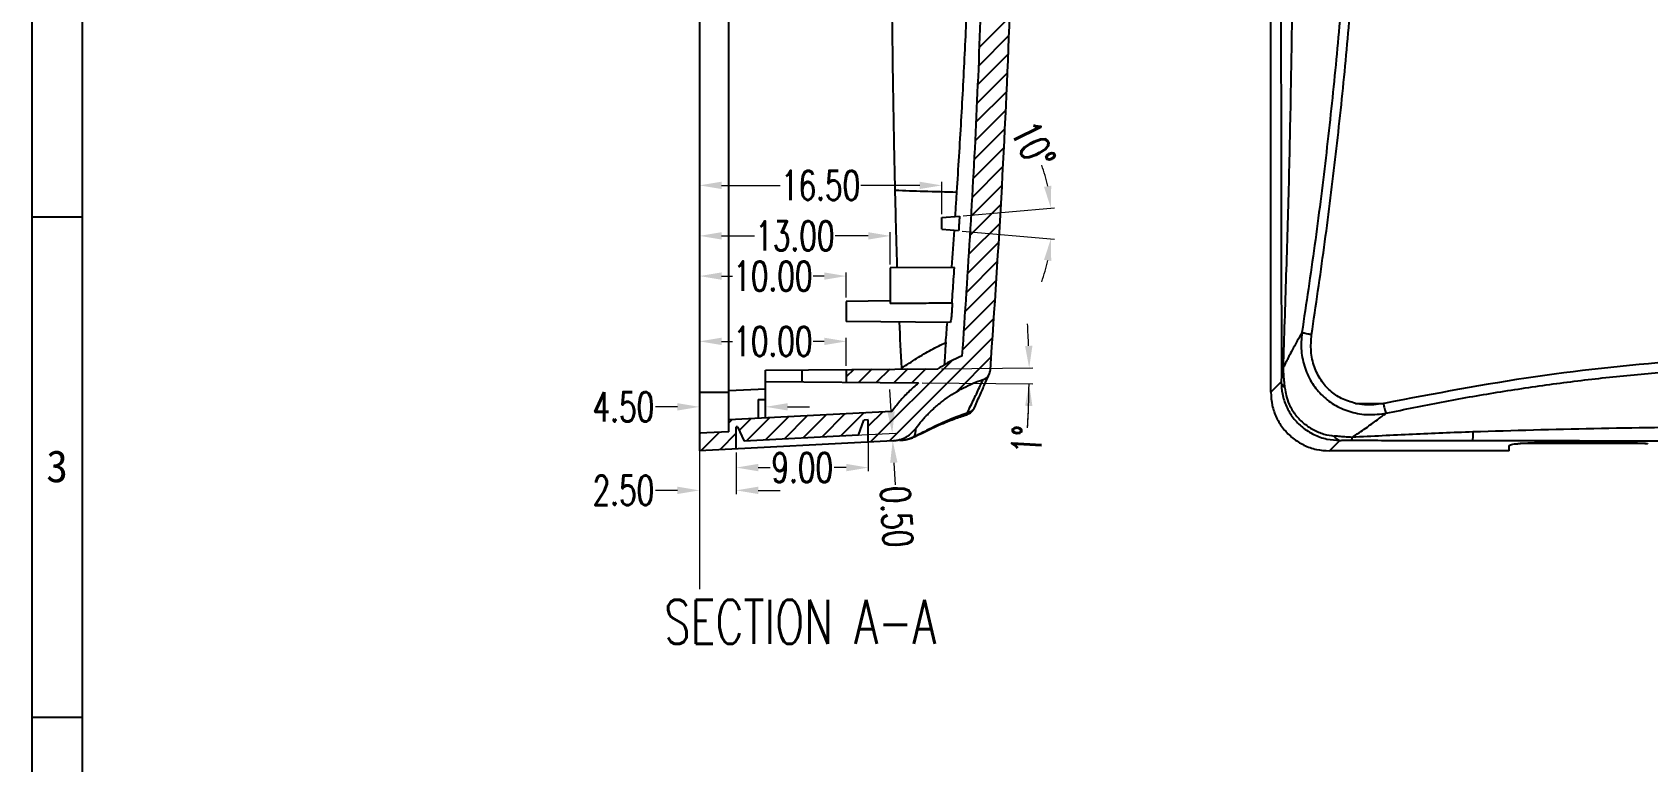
# Model space of a CAD drawing. Header units: millimetres. Extents: x 52832 to 53470, y -6025 to -5739.
# Drawn here: x 53270.5 to 53380.5, y -5953.4 to -5903.7 of the extents above; entities that cross this region are included whole.
import ezdxf
from ezdxf.enums import TextEntityAlignment as Align

# ---------------------------------------------------------------- set-up
doc = ezdxf.new("R2010")
doc.units = ezdxf.units.MM
doc.linetypes.add('CENTER', pattern=[0.6, 0.375, -0.075, 0.075, -0.075])
doc.layers.get('0').update_dxf_attribs({"linetype": 'CONTINUOUS'})
doc.layers.get('Defpoints').update_dxf_attribs({"linetype": 'CONTINUOUS'})
for name, color, linetype, lineweight in [('dim', 82, 'CONTINUOUS', 9), ('hatch', 4, 'CONTINUOUS', 9), ('part', 7, 'CONTINUOUS', 20)]:
    doc.layers.add(name, color=color, linetype=linetype, lineweight=lineweight)
doc.styles.get("Standard").update_dxf_attribs({"font": 'romans.shx', "width": 0.7})
doc.styles.add('宋体', font='SimSun.ttf', dxfattribs={"width": 0.7})
doc.dimstyles.new('03', dxfattribs={"dimscale": 0.5, "dimtxt": 4, "dimasz": 3, "dimexe": 0.5, "dimexo": 0.5, "dimgap": 0.09, "dimtad": 0, "dimzin": 0, "dimdsep": 46, "dimtxsty": 'Standard', "dimcen": 0, "dimclrd": 256, "dimclre": 256, "dimclrt": 6, "dimazin": 2, "dimtp": 0.01, "dimtm": 0.01, "dimtfac": 1, "dimtofl": 0, "dimtmove": 0, "dimatfit": 0, "dimfxl": 0, "dimtolj": 1, "dimtzin": 0, "dimlwd": -1, "dimlwe": -1, "dimarcsym": 0})

# ---------------------------------------------------------------- blocks, each defined once
blk = doc.blocks.new('*D1177')
at = {"layer": 'Defpoints', "color": 0}
for p in [(53315.94, -5914.16), (53315.94, -5914.16), (53332.44, -5916.36)]:
    blk.add_point(p, dxfattribs=at)
at = {"layer": 'dim'}
for p, q in [((53317.44, -5914.16), (53321.44, -5914.16)), ((53330.94, -5914.16), (53326.93, -5914.16)), ((53332.44, -5916.11), (53332.44, -5913.91))]:
    blk.add_line(p, q, dxfattribs=at)
for points in [[(53317.44, -5913.91), (53317.44, -5914.41), (53315.94, -5914.16)], [(53330.94, -5913.91), (53330.94, -5914.41), (53332.44, -5914.16)]]:
    blk.add_solid(points, dxfattribs=at)
at = {"layer": 'dim', "color": 6, "insert": (53324.19, -5914.16), "char_height": 2, "attachment_point": 5}
blk.add_mtext('\\A1;16.50', dxfattribs=at)
blk = doc.blocks.new('*D1178')
at = {"layer": 'Defpoints', "color": 0}
for p in [(53315.94, -5917.6), (53315.94, -5917.6), (53328.94, -5919.79)]:
    blk.add_point(p, dxfattribs=at)
at = {"layer": 'dim'}
for p, q in [((53317.44, -5917.6), (53319.69, -5917.6)), ((53327.44, -5917.6), (53325.18, -5917.6)), ((53328.94, -5919.54), (53328.94, -5917.35))]:
    blk.add_line(p, q, dxfattribs=at)
for points in [[(53317.44, -5917.35), (53317.44, -5917.85), (53315.94, -5917.6)], [(53327.44, -5917.35), (53327.44, -5917.85), (53328.94, -5917.6)]]:
    blk.add_solid(points, dxfattribs=at)
at = {"layer": 'dim', "color": 6, "insert": (53322.44, -5917.6), "char_height": 2, "attachment_point": 5}
blk.add_mtext('\\A1;13.00', dxfattribs=at)
blk = doc.blocks.new('*D1179')
at = {"layer": 'Defpoints', "color": 0}
for p in [(53315.94, -5920.34), (53315.94, -5920.34), (53325.94, -5922.06)]:
    blk.add_point(p, dxfattribs=at)
at = {"layer": 'dim'}
for p, q in [((53317.44, -5920.34), (53318.19, -5920.34)), ((53324.44, -5920.34), (53323.68, -5920.34)), ((53325.94, -5921.81), (53325.94, -5920.09))]:
    blk.add_line(p, q, dxfattribs=at)
for points in [[(53317.44, -5920.09), (53317.44, -5920.59), (53315.94, -5920.34)], [(53324.44, -5920.09), (53324.44, -5920.59), (53325.94, -5920.34)]]:
    blk.add_solid(points, dxfattribs=at)
at = {"layer": 'dim', "color": 6, "insert": (53320.94, -5920.34), "char_height": 2, "attachment_point": 5}
blk.add_mtext('\\A1;10.00', dxfattribs=at)
blk = doc.blocks.new('*D1180')
at = {"layer": 'Defpoints', "color": 0}
for p in [(53315.94, -5924.79), (53315.94, -5924.79), (53325.94, -5926.7)]:
    blk.add_point(p, dxfattribs=at)
at = {"layer": 'dim'}
for p, q in [((53317.44, -5924.79), (53318.19, -5924.79)), ((53324.44, -5924.79), (53323.68, -5924.79)), ((53325.94, -5926.45), (53325.94, -5924.54))]:
    blk.add_line(p, q, dxfattribs=at)
for points in [[(53317.44, -5924.54), (53317.44, -5925.04), (53315.94, -5924.79)], [(53324.44, -5924.54), (53324.44, -5925.04), (53325.94, -5924.79)]]:
    blk.add_solid(points, dxfattribs=at)
at = {"layer": 'dim', "color": 6, "insert": (53320.94, -5924.79), "char_height": 2, "attachment_point": 5}
blk.add_mtext('\\A1;10.00', dxfattribs=at)
blk = doc.blocks.new('*D1181')
at = {"layer": 'Defpoints', "color": 0}
for p in [(53315.94, -5929.25), (53315.94, -5929.25), (53320.44, -5929.25)]:
    blk.add_point(p, dxfattribs=at)
at = {"layer": 'dim'}
for p, q in [((53314.44, -5929.25), (53312.94, -5929.25)), ((53321.94, -5929.25), (53323.44, -5929.25))]:
    blk.add_line(p, q, dxfattribs=at)
for points in [[(53314.44, -5929), (53314.44, -5929.5), (53315.94, -5929.25)], [(53321.94, -5929), (53321.94, -5929.5), (53320.44, -5929.25)]]:
    blk.add_solid(points, dxfattribs=at)
at = {"layer": 'dim', "color": 6, "insert": (53310.76, -5929.25), "char_height": 2, "attachment_point": 5}
blk.add_mtext('\\A1;4.50', dxfattribs=at)
blk = doc.blocks.new('*D1182')
at = {"layer": 'Defpoints', "color": 0}
for p in [(53327.44, -5931.34), (53318.44, -5932.12), (53327.44, -5933.39)]:
    blk.add_point(p, dxfattribs=at)
at = {"layer": 'dim'}
for p, q in [((53318.44, -5932.37), (53318.44, -5933.64)), ((53327.44, -5931.59), (53327.44, -5933.64)), ((53319.94, -5933.39), (53320.76, -5933.39)), ((53325.94, -5933.39), (53325.12, -5933.39))]:
    blk.add_line(p, q, dxfattribs=at)
for points in [[(53319.94, -5933.14), (53319.94, -5933.64), (53318.44, -5933.39)], [(53325.94, -5933.14), (53325.94, -5933.64), (53327.44, -5933.39)]]:
    blk.add_solid(points, dxfattribs=at)
at = {"layer": 'dim', "color": 6, "insert": (53322.94, -5933.39), "char_height": 2, "attachment_point": 5}
blk.add_mtext('\\A1;9.00', dxfattribs=at)
blk = doc.blocks.new('*D1183')
at = {"layer": 'Defpoints', "color": 0}
for p in [(53318.44, -5933.39), (53315.94, -5934.94), (53315.94, -5934.94)]:
    blk.add_point(p, dxfattribs=at)
at = {"layer": 'dim'}
for p, q in [((53318.44, -5933.64), (53318.44, -5935.19)), ((53314.44, -5934.94), (53312.94, -5934.94)), ((53319.94, -5934.94), (53321.44, -5934.94))]:
    blk.add_line(p, q, dxfattribs=at)
for points in [[(53314.44, -5934.69), (53314.44, -5935.19), (53315.94, -5934.94)], [(53319.94, -5934.69), (53319.94, -5935.19), (53318.44, -5934.94)]]:
    blk.add_solid(points, dxfattribs=at)
at = {"layer": 'dim', "color": 6, "insert": (53310.76, -5934.94), "char_height": 2, "attachment_point": 5}
blk.add_mtext('\\A1;2.50', dxfattribs=at)
blk = doc.blocks.new('*D1184')
at = {"layer": 'Defpoints', "color": 0}
for p in [(53326.3, -5931.2), (53326.33, -5931.7), (53329.1, -5931.56)]:
    blk.add_point(p, dxfattribs=at)
at = {"layer": 'dim'}
for p, q in [((53328.99, -5929.56), (53328.91, -5928.06)), ((53326.55, -5931.19), (53329.32, -5931.05)), ((53326.58, -5931.69), (53329.35, -5931.55)), ((53329.18, -5933.06), (53329.26, -5934.56))]:
    blk.add_line(p, q, dxfattribs=at)
for points in [[(53329.24, -5929.55), (53328.74, -5929.58), (53329.07, -5931.06)], [(53329.43, -5933.04), (53328.93, -5933.07), (53329.1, -5931.56)]]:
    blk.add_solid(points, dxfattribs=at)
at = {"layer": 'dim', "color": 6, "insert": (53329.37, -5936.73), "char_height": 2, "attachment_point": 5, "rotation": 273}
blk.add_mtext('\\A1;0.50', dxfattribs=at)
blk = doc.blocks.new('*D1186')
at = {"layer": 'Defpoints', "color": 0}
for p in [(53320.44, -5926.75), (53332.18, -5926.65), (53338.4, -5926.96), (53320.44, -5927.53), (53330.85, -5927.62)]:
    blk.add_point(p, dxfattribs=at)
at = {"layer": 'dim'}
for p, q in [((53332.43, -5926.65), (53338.65, -5926.59)), ((53331.1, -5927.62), (53338.65, -5927.69))]:
    blk.add_line(p, q, dxfattribs=at)
for start, end in [(1.8746, 3.2492), (356.7506, 359.5), (356.7508, 358.1254)]:
    blk.add_arc((53275.87, -5927.14), 62.52, start, end, dxfattribs=at)
for points in [[(53338.62, -5925.09), (53338.12, -5925.1), (53338.4, -5926.6)], [(53338.12, -5929.18), (53338.62, -5929.19), (53338.4, -5927.69)]]:
    blk.add_solid(points, dxfattribs=at)
at = {"layer": 'dim', "color": 6, "insert": (53338.25, -5931.5), "char_height": 2, "attachment_point": 5, "rotation": 86.7506}
blk.add_mtext('\\A1;1°', dxfattribs=at)
blk = doc.blocks.new('*D1198')
at = {"layer": 'Defpoints', "color": 0}
for p in [(53332.44, -5916.36), (53333.65, -5916.25), (53339.92, -5917.1), (53332.44, -5917.14), (53333.59, -5917.24)]:
    blk.add_point(p, dxfattribs=at)
at = {"layer": 'dim'}
for p, q in [((53333.9, -5916.23), (53340.13, -5915.68)), ((53333.84, -5917.27), (53340.13, -5917.82))]:
    blk.add_line(p, q, dxfattribs=at)
for start, end in [(12.1738, 19.3476), (340.6524, 347.8262)]:
    blk.add_arc((53327.94, -5916.75), 11.99, start, end, dxfattribs=at)
for points in [[(53339.9, -5914.18), (53339.41, -5914.26), (53339.88, -5915.7)], [(53339.41, -5919.24), (53339.9, -5919.31), (53339.88, -5917.79)]]:
    blk.add_solid(points, dxfattribs=at)
at = {"layer": 'dim', "color": 6, "insert": (53338.68, -5911.42), "char_height": 2, "attachment_point": 5, "rotation": 296.3966}
blk.add_mtext('\\A1;10°', dxfattribs=at)
blk = doc.blocks.new('sa3l')
for p, q in [((11.66, 186.62), (5.83, 186.62)), ((11.66, 128.3), (5.83, 128.3))]:
    blk.add_line(p, q)
for points in [[(5.83, 5.83), (5.83, 484.06), (340.59, 484.06), (340.59, 5.83)], [(11.66, 11.66), (11.66, 478.22), (334.76, 478.22), (334.76, 11.66)]]:
    blk.add_lwpolyline(points, close=True)
at = {"style": '宋体'}
blk.add_text('3', height=3.73, dxfattribs=at).set_placement((8.72, 157.56), align=Align.MIDDLE)

msp = doc.modelspace()

# ---------------------------------------------------------------- linework, layer by layer
at = {"color": 7, "linetype": 'Continuous'}
for p, q in [((53315.938, -5820.249), (53315.938, -5932.249)), ((53317.938, -5930.944), (53317.938, -5822.356)), ((53354.858, -5928.254), (53354.858, -5824.243)), ((53332.438, -5916.355), (53333.652, -5916.249)), ((53332.438, -5917.143), (53332.438, -5916.355)), ((53332.438, -5917.143), (53333.593, -5917.244)), ((53333.304, -5919.749), (53328.938, -5919.787)), ((53328.938, -5919.787), (53328.938, -5922.207)), ((53328.938, -5922.037), (53325.938, -5922.063)), ((53325.938, -5922.063), (53325.938, -5923.435)), ((53333.018, -5923.496), (53325.938, -5923.435)), ((53320.438, -5926.752), (53332.181, -5926.65)), ((53320.438, -5930.01), (53320.438, -5926.752)), ((53322.938, -5927.552), (53322.938, -5926.731)), ((53325.938, -5926.704), (53325.938, -5927.578)), ((53317.938, -5928.144), (53320.438, -5928.013)), ((53320.438, -5927.53), (53330.849, -5927.621)), ((53355.572, -5927.54), (53354.858, -5928.254)), ((53315.938, -5928.254), (53317.938, -5928.254)), ((53319.938, -5928.749), (53320.438, -5928.74)), ((53319.938, -5928.749), (53319.938, -5930.037)), ((53360.625, -5929.013), (53362.526, -5929.017)), ((53362.572, -5929.013), (53362.526, -5929.017)), ((53329.036, -5929.56), (53317.938, -5930.141)), ((53326.779, -5931.18), (53327.134, -5930.16)), ((53327.438, -5930.144), (53327.134, -5930.16)), ((53327.438, -5931.646), (53327.438, -5930.144)), ((53334.17, -5929.685), (53334.143, -5929.784)), ((53334.684, -5929.27), (53334.684, -5929.27)), ((53317.938, -5930.944), (53315.938, -5931.049)), ((53318.534, -5930.611), (53318.438, -5930.616)), ((53318.438, -5932.118), (53318.438, -5930.616)), ((53318.534, -5930.611), (53318.977, -5931.589)), ((53326.779, -5931.18), (53318.977, -5931.589)), ((53330.512, -5931.323), (53330.491, -5931.33)), ((53330.512, -5931.323), (53330.512, -5931.323)), ((53329.13, -5931.558), (53315.938, -5932.249)), ((53329.577, -5931.534), (53329.732, -5931.526)), ((53358.852, -5932.249), (53359.567, -5931.534)), ((53371.108, -5932.249), (53358.852, -5932.249)), ((53371.108, -5932.249), (53371.108, -5931.882)), ((53380.376, -5931.748), (53371.839, -5931.748))]:
    msp.add_line(p, q, dxfattribs=at)
at = {"color": 5, "linetype": 'Continuous'}
for p, q in [((53337.078, -5902.679), (53334.987, -5904.77)), ((53337.02, -5903.954), (53334.936, -5906.038)), ((53336.962, -5905.229), (53334.885, -5907.306)), ((53336.904, -5906.504), (53334.832, -5908.576)), ((53336.846, -5907.779), (53334.765, -5909.86)), ((53336.788, -5909.054), (53334.697, -5911.145)), ((53336.729, -5910.33), (53334.63, -5912.429)), ((53336.671, -5911.605), (53334.562, -5913.714)), ((53336.613, -5912.88), (53334.494, -5914.998)), ((53336.555, -5914.155), (53334.427, -5916.283)), ((53336.474, -5915.453), (53334.353, -5917.574)), ((53336.391, -5916.752), (53334.268, -5918.876)), ((53336.309, -5918.052), (53334.183, -5920.177)), ((53336.226, -5919.352), (53334.099, -5921.479)), ((53336.144, -5920.651), (53334.014, -5922.781)), ((53336.061, -5921.951), (53333.929, -5924.083)), ((53335.978, -5923.25), (53333.844, -5925.385)), ((53335.896, -5924.55), (53328.875, -5931.571)), ((53335.813, -5925.85), (53333.421, -5928.242)), ((53326.444, -5926.7), (53325.938, -5927.205)), ((53327.672, -5926.689), (53326.775, -5927.586)), ((53333.1, -5926.129), (53327.591, -5931.638)), ((53328.899, -5926.679), (53327.982, -5927.596)), ((53330.127, -5926.668), (53329.188, -5927.607)), ((53331.355, -5926.657), (53330.395, -5927.617)), ((53318.145, -5930.13), (53317.938, -5930.338)), ((53319.43, -5930.063), (53318.642, -5930.851)), ((53320.714, -5929.996), (53319.129, -5931.581)), ((53321.998, -5929.929), (53320.413, -5931.514)), ((53323.283, -5929.861), (53321.697, -5931.446)), ((53324.567, -5929.794), (53322.982, -5931.379)), ((53325.851, -5929.727), (53324.266, -5931.312)), ((53327.135, -5929.659), (53325.55, -5931.244)), ((53328.42, -5929.592), (53327.438, -5930.573)), ((53316.014, -5931.045), (53315.938, -5931.121)), ((53317.298, -5930.978), (53316.032, -5932.244)), ((53318.438, -5931.055), (53317.316, -5932.177))]:
    msp.add_line(p, q, dxfattribs=at)
at = {"color": 7, "linetype": 'Continuous'}
for points in [[(53356.977, -5828.311), (53357.843, -5834.255), (53358.601, -5840.219), (53359.247, -5846.202), (53359.527, -5849.199), (53359.778, -5852.199), (53359.999, -5855.202), (53360.191, -5858.207), (53360.486, -5864.225), (53360.663, -5870.248), (53360.722, -5876.274), (53360.662, -5882.3), (53360.484, -5888.322), (53360.188, -5894.335), (53359.996, -5897.337), (53359.775, -5900.335), (53359.525, -5903.329), (53359.245, -5906.319), (53358.6, -5912.289), (53357.842, -5918.245), (53356.977, -5924.187)], [(53357.634, -5924.338), (53358.495, -5918.375), (53359.25, -5912.399), (53359.894, -5906.41), (53360.174, -5903.41), (53360.424, -5900.407), (53360.645, -5897.4), (53360.837, -5894.389), (53361.133, -5888.358), (53361.311, -5882.318), (53361.371, -5876.274), (53361.312, -5870.23), (53361.135, -5864.189), (53360.84, -5858.153), (53360.648, -5855.138), (53360.427, -5852.126), (53360.176, -5849.117), (53359.897, -5846.111), (53359.251, -5840.109), (53358.496, -5834.125), (53357.634, -5828.16)], [(53355.561, -5838.473), (53355.546, -5864.332), (53355.546, -5887.577), (53355.555, -5908.214), (53355.585, -5926.609)], [(53355.711, -5926.577), (53355.917, -5920.282), (53356.1, -5913.995), (53356.235, -5907.707), (53356.332, -5901.418), (53356.447, -5888.834), (53356.479, -5876.249), (53356.447, -5863.663), (53356.332, -5851.08), (53356.235, -5844.791), (53356.1, -5838.503)], [(53329.272, -5914.484), (53329.187, -5910.356), (53329.118, -5906.132), (53329.064, -5901.815), (53329.02, -5897.407)], [(53333.477, -5914.612), (53333.775, -5909.76), (53334.032, -5904.9), (53334.248, -5900.056), (53334.337, -5897.745)], [(53335.19, -5899.679), (53334.842, -5908.387), (53334.385, -5917.09), (53333.818, -5925.787)], [(53335.758, -5926.72), (53336.551, -5914.238), (53337.121, -5901.744)], [(53329.419, -5919.783), (53329.386, -5918.721), (53329.272, -5914.484)], [(53329.276, -5914.484), (53331.219, -5914.553), (53333.478, -5914.612)], [(53333.366, -5916.274), (53333.403, -5915.722), (53333.44, -5915.168), (53333.477, -5914.612)], [(53333.652, -5916.249), (53333.633, -5916.581), (53333.613, -5916.912), (53333.593, -5917.244)], [(53333.119, -5919.736), (53333.301, -5917.218)], [(53333.147, -5922.191), (53333.2, -5921.377), (53333.253, -5920.563), (53333.304, -5919.749)], [(53333.147, -5922.191), (53331.741, -5922.196), (53330.339, -5922.202), (53328.938, -5922.207)], [(53333.147, -5922.191), (53333.147, -5922.35), (53333.141, -5922.541), (53333.129, -5922.749)], [(53329.721, -5926.61), (53329.56, -5923.466)], [(53332.716, -5924.866), (53332.829, -5923.481)], [(53333.129, -5922.749), (53333.105, -5923.035), (53333.076, -5923.278), (53333.045, -5923.44), (53333.018, -5923.496)], [(53356.976, -5924.186), (53356.662, -5924.755), (53356.265, -5925.487), (53356.044, -5925.908), (53355.929, -5926.133), (53355.811, -5926.369), (53355.709, -5926.577)], [(53356.976, -5924.186), (53356.945, -5925.436), (53357.195, -5926.613), (53357.695, -5927.65), (53358.396, -5928.503), (53359.28, -5929.156), (53360.326, -5929.594), (53361.494, -5929.778), (53362.72, -5929.683)], [(53357.64, -5924.339), (53357.509, -5924.317), (53357.394, -5924.296), (53357.203, -5924.256), (53357.061, -5924.219), (53357.01, -5924.202), (53356.976, -5924.186)], [(53360.625, -5929.013), (53359.677, -5928.675), (53358.896, -5928.147), (53358.285, -5927.442), (53357.837, -5926.534), (53357.606, -5925.461), (53357.64, -5924.339)], [(53329.721, -5926.61), (53330.73, -5925.951), (53331.733, -5925.362), (53332.716, -5924.866)], [(53333.818, -5925.787), (53333.255, -5926.047), (53332.71, -5926.335), (53332.181, -5926.65)], [(53332.716, -5924.866), (53332.653, -5925.748), (53332.619, -5926.388)], [(53424.136, -5929.018), (53413.802, -5927.202), (53403.502, -5926.116), (53393.331, -5925.755), (53383.164, -5926.116), (53372.895, -5927.201), (53362.572, -5929.013)], [(53329.723, -5926.671), (53329.721, -5926.61)], [(53335.26, -5927.391), (53335.418, -5927.315), (53335.551, -5927.201), (53335.656, -5927.059), (53335.695, -5926.982)], [(53335.428, -5927.591), (53335.695, -5926.982)], [(53335.695, -5926.982), (53335.726, -5926.896), (53335.757, -5926.72)], [(53355.585, -5926.609), (53355.584, -5926.906), (53355.58, -5927.22), (53355.572, -5927.54)], [(53355.711, -5926.577), (53355.662, -5926.585), (53355.625, -5926.593), (53355.599, -5926.601), (53355.585, -5926.609)], [(53355.817, -5927.962), (53355.773, -5927.474), (53355.737, -5927.007), (53355.711, -5926.577)], [(53362.72, -5929.683), (53366.496, -5928.923), (53370.288, -5928.259), (53374.097, -5927.693), (53377.923, -5927.229), (53381.766, -5926.868), (53385.624, -5926.61), (53389.488, -5926.456), (53391.42, -5926.417), (53393.351, -5926.404), (53395.282, -5926.418), (53397.212, -5926.458), (53401.071, -5926.616), (53404.925, -5926.878), (53408.77, -5927.241), (53416.421, -5928.267), (53423.997, -5929.684)], [(53330.849, -5927.621), (53330.193, -5928.223), (53329.587, -5928.87), (53329.036, -5929.56)], [(53330.65, -5930.741), (53331.099, -5930.181), (53331.589, -5929.657), (53332.117, -5929.171), (53332.682, -5928.725), (53333.283, -5928.321), (53333.915, -5927.96), (53334.575, -5927.646), (53335.26, -5927.38)], [(53334.433, -5929.149), (53334.854, -5928.267), (53335.26, -5927.391)], [(53334.686, -5929.271), (53335.082, -5928.377), (53335.428, -5927.591)], [(53355.572, -5927.54), (53355.648, -5928.37), (53355.924, -5929.226), (53356.389, -5929.998), (53357.02, -5930.645), (53357.796, -5931.139), (53358.677, -5931.443), (53359.567, -5931.534)], [(53355.817, -5927.962), (53355.644, -5927.757), (53355.595, -5927.65), (53355.572, -5927.54)], [(53355.815, -5927.963), (53355.899, -5928.467), (53356.118, -5929.088), (53356.507, -5929.74), (53357.061, -5930.333), (53357.741, -5930.8), (53358.476, -5931.103), (53359.185, -5931.241)], [(53334.171, -5929.684), (53334.433, -5929.149)], [(53354.858, -5928.254), (53354.958, -5929.144), (53355.253, -5929.989), (53355.729, -5930.746), (53356.361, -5931.378), (53357.118, -5931.853), (53357.962, -5932.149), (53358.852, -5932.249)], [(53362.526, -5929.022), (53361.883, -5929.11), (53361.244, -5929.105), (53360.625, -5929.013)], [(53362.526, -5929.022), (53362.582, -5929.262), (53362.633, -5929.448), (53362.679, -5929.592), (53362.7, -5929.645), (53362.72, -5929.683)], [(53334.113, -5929.703), (53332.968, -5930.132), (53331.747, -5930.695), (53330.512, -5931.322)], [(53330.512, -5931.324), (53330.959, -5931.104), (53332.081, -5930.574), (53333.302, -5930.069), (53334.142, -5929.784)], [(53334.17, -5929.685), (53334.113, -5929.703)], [(53334.143, -5929.784), (53334.208, -5929.761)], [(53334.39, -5929.599), (53334.295, -5929.646), (53334.17, -5929.685)], [(53334.208, -5929.761), (53334.4, -5929.65)], [(53334.684, -5929.27), (53334.57, -5929.45), (53334.401, -5929.593), (53334.39, -5929.599)], [(53334.4, -5929.65), (53334.569, -5929.474), (53334.659, -5929.324), (53334.684, -5929.27)], [(53360.394, -5931.331), (53361.339, -5930.694), (53362.121, -5930.131), (53362.72, -5929.683)], [(53329.137, -5931.557), (53329.388, -5931.528), (53329.633, -5931.468), (53329.869, -5931.378), (53330.092, -5931.258), (53330.298, -5931.112), (53330.483, -5930.94), (53330.646, -5930.747)], [(53329.732, -5931.526), (53330.063, -5931.481), (53330.382, -5931.381)], [(53330.313, -5931.406), (53330.246, -5931.429)], [(53330.491, -5931.33), (53330.313, -5931.406)], [(53330.382, -5931.381), (53330.512, -5931.323)], [(53330.5, -5931.32), (53330.492, -5931.33)], [(53330.512, -5931.322), (53330.492, -5931.332)], [(53330.646, -5930.747), (53330.65, -5930.834), (53330.641, -5930.96), (53330.63, -5931.04), (53330.606, -5931.13), (53330.563, -5931.228), (53330.501, -5931.319)], [(53359.185, -5931.239), (53359.276, -5931.358), (53359.37, -5931.447), (53359.467, -5931.506), (53359.567, -5931.534)], [(53360.393, -5931.33), (53360.009, -5931.308), (53359.603, -5931.277), (53359.185, -5931.239)], [(53360.394, -5931.329), (53360.381, -5931.408), (53360.367, -5931.467), (53360.354, -5931.506), (53360.34, -5931.526)], [(53368.632, -5930.958), (53364.517, -5931.128), (53360.394, -5931.329)], [(53368.632, -5930.96), (53368.623, -5931.196), (53368.617, -5931.293), (53368.612, -5931.376), (53368.606, -5931.444), (53368.6, -5931.495), (53368.594, -5931.53), (53368.591, -5931.541), (53368.588, -5931.547)], [(53426.322, -5931.33), (53422.199, -5931.13), (53418.084, -5930.96), (53413.967, -5930.834), (53409.848, -5930.742), (53401.604, -5930.632), (53393.357, -5930.601), (53385.11, -5930.632), (53376.867, -5930.741), (53368.632, -5930.96)], [(53330.027, -5931.488), (53329.729, -5931.526)], [(53330.141, -5931.461), (53330.119, -5931.466), (53330.027, -5931.488)], [(53330.246, -5931.429), (53330.141, -5931.461)], [(53359.567, -5931.534), (53359.834, -5931.529), (53360.094, -5931.526), (53360.34, -5931.526)], [(53360.34, -5931.526), (53364.463, -5931.539), (53368.588, -5931.547)], [(53368.588, -5931.547), (53385.254, -5931.562), (53400.473, -5931.562), (53414.11, -5931.553), (53426.375, -5931.526)], [(53371.108, -5931.882), (53371.253, -5931.819), (53371.681, -5931.76)], [(53371.681, -5931.76), (53371.708, -5931.756)], [(53371.708, -5931.756), (53372.366, -5931.708), (53373.269, -5931.666), (53374.336, -5931.637), (53375.505, -5931.622), (53376.71, -5931.622), (53377.879, -5931.637), (53378.946, -5931.666), (53379.849, -5931.708), (53380.507, -5931.756)], [(53380.507, -5931.756), (53380.534, -5931.76)]]:
    msp.add_spline(points, degree=3, dxfattribs=at)
at = {"layer": 'part', "color": 1, "linetype": 'CENTER', "ltscale": 100}
msp.add_line((53315.938, -5810.818), (53315.938, -5941.679), dxfattribs=at)

# ---------------------------------------------------------------- block references
at = {"xscale": 0.5848199999961071, "yscale": 0.5848200000002544, "zscale": 0.58482}
msp.add_blockref('sa3l', (53267.079, -6025.459), dxfattribs=at)

# ---------------------------------------------------------------- texts
at = {"layer": 'hatch', "width": 0.7}
msp.add_text('SECTION A-A', height=3, dxfattribs=at).set_placement((53322.798, -5943.897), align=Align.MIDDLE)

# ---------------------------------------------------------------- dimensions: what is measured, and where the dimension line sits
at = {"layer": 'dim'}
dim = msp.add_angular_dim_2l(base=(53339.9204, -5917.0976), line1=((53332.4384, -5916.3551), (53333.652, -5916.2489)), line2=((53332.4384, -5917.1427), (53333.5935, -5917.2438)), dimstyle='03', dxfattribs=at)
dim.commit()
dim.dimension.update_dxf_attribs({"geometry": '*D1198', "text_midpoint": (53338.6756, -5911.4192), "dimtype": 162})
for base, p1, p2, picture, middle in [((53315.938, -5914.162), (53332.438, -5916.355), (53315.938, -5914.162), '*D1177', (53324.188, -5914.162)), ((53315.938, -5917.605), (53328.938, -5919.787), (53315.938, -5917.605), '*D1178', (53322.438, -5917.605)), ((53315.938, -5920.343), (53325.938, -5922.063), (53315.938, -5920.343), '*D1179', (53320.938, -5920.343)), ((53315.938, -5924.794), (53325.938, -5926.704), (53315.938, -5924.794), '*D1180', (53320.938, -5924.794)), ((53315.938, -5929.25), (53320.438, -5929.25), (53315.938, -5929.25), '*D1181', (53310.76, -5929.25)), ((53327.438, -5933.389), (53318.438, -5932.118), (53327.438, -5931.336), '*D1182', (53322.938, -5933.389)), ((53315.938, -5934.939), (53318.438, -5933.389), (53315.938, -5934.939), '*D1183', (53310.76, -5934.939))]:
    dim = msp.add_linear_dim(base=base, p1=p1, p2=p2, dimstyle='03', dxfattribs=at)
    dim.commit()
    dim.dimension.update_dxf_attribs({"geometry": picture, "text_midpoint": middle})
dim = msp.add_angular_dim_2l(base=(53338.398, -5926.959), line1=((53320.438, -5926.752), (53332.181, -5926.65)), line2=((53320.438, -5927.53), (53330.849, -5927.621)), dimstyle='03', dxfattribs=at)
dim.commit()
dim.dimension.update_dxf_attribs({"geometry": '*D1186', "text_midpoint": (53338.252, -5931.496)})
dim = msp.add_aligned_dim(p1=(53326.304, -5931.205), p2=(53326.33, -5931.704), distance=2.772, dimstyle='03', dxfattribs=at)
dim.commit()
dim.dimension.update_dxf_attribs({"geometry": '*D1184', "text_midpoint": (53329.369, -5936.73)})

doc.saveas('drawing.dxf')
